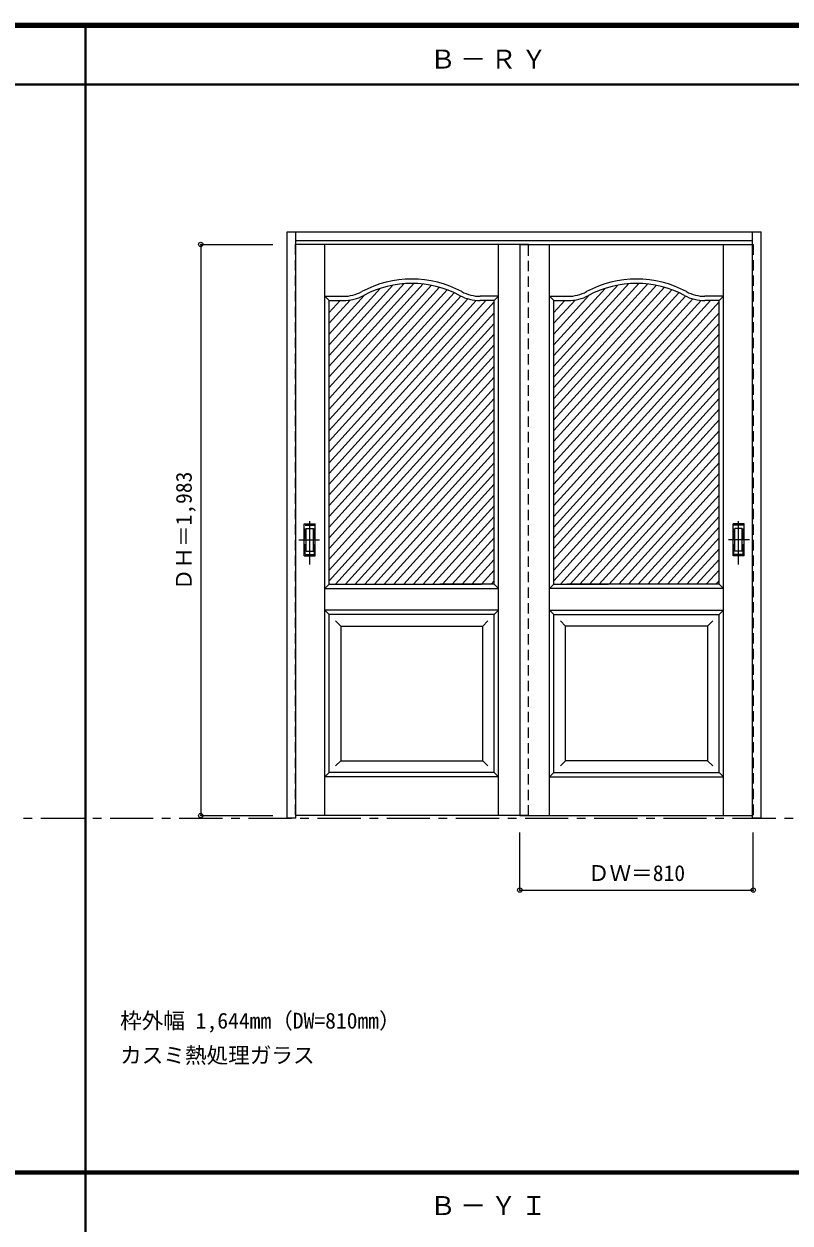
# Model space of a CAD drawing. Units: millimetres, scale not verified. Extents: x -6000 to 5700, y -4307 to 4260.
# Drawn here: x -2909 to -250, y 12 to 4175 of the extents above; entities that cross this region are included whole.
import ezdxf
from ezdxf.enums import TextEntityAlignment as Align

# ---------------------------------------------------------------- set-up
doc = ezdxf.new("R2010")
doc.units = ezdxf.units.MM
doc.header["$LTSCALE"] = 30
doc.header["$PDMODE"] = 32
doc.header["$PDSIZE"] = 15
doc.linetypes.add('CHAIN1', pattern=[8, 5, -1, 1, -1])
doc.linetypes.add('DASHED1', pattern=[1.8, 1.2, -0.6])
for name, color, linetype, lineweight in [('0-1_通り芯', 7, 'CHAIN1', 18), ('0-2_扉', 7, 'Continuous', 18), ('0-4_枠', 3, 'Continuous', 25), ('0-6_引手', 7, 'Continuous', 18), ('0-B_寸法', 4, 'Continuous', 9), ('0-C_ハッチ', 4, 'Continuous', 9), ('F-1_枠', 6, 'Continuous', 40)]:
    doc.layers.add(name, color=color, linetype=linetype, lineweight=lineweight)
doc.layers.add('0-A_文字', color=7, linetype='Continuous')
doc.styles.add('ＭＳ ゴシック', font='')
doc.styles.get('ＭＳ ゴシック').set_extended_font_data('MS Gothic')

msp = doc.modelspace()

# ---------------------------------------------------------------- linework, layer by layer
at = {"layer": '0-1_通り芯'}
msp.add_line((-5490, 1418), (5690, 1418), dxfattribs=at)
at = {"layer": '0-2_扉', "color": 4, "linetype": 'DASHED1', "lineweight": 9}
for p, q in [((-1968, 3409.5), (-1968, 1426.5)), ((-1965, 3409.5), (-1968, 3409.5)), ((-1188, 3409.5), (-1188, 3405.5)), ((-1158, 1426.5), (-1158, 3409.5)), ((-1158, 3409.5), (-1158, 3405.5)), ((-381, 3409.5), (-378, 3409.5)), ((-1968, 1426.5), (-1965, 1426.5))]:
    msp.add_line(p, q, dxfattribs=at)
at = {"layer": '0-2_扉'}
for p, q in [((-1158, 3409.5), (-1965, 3409.5)), ((-1864.5, 1426.5), (-1864.5, 3409.5)), ((-1261.5, 1426.5), (-1261.5, 3409.5)), ((-1188, 3409.5), (-1188, 1426.5)), ((-1188, 3409.5), (-381, 3409.5)), ((-1084.5, 1426.5), (-1084.5, 3409.5)), ((-481.5, 1426.5), (-481.5, 3409.5)), ((-1849.5, 3214.5), (-1864.5, 3229.5)), ((-1864.5, 3229.5), (-1800.49, 3229.5)), ((-1849.5, 2229.5), (-1849.5, 3214.5)), ((-1849.5, 3214.5), (-1800.49, 3214.5)), ((-1261.5, 3229.5), (-1325.51, 3229.5)), ((-1276.5, 3214.5), (-1325.51, 3214.5)), ((-1276.5, 3214.5), (-1261.5, 3229.5)), ((-1276.5, 2360.74), (-1276.5, 3214.5)), ((-1069.5, 3214.5), (-1084.5, 3229.5)), ((-1084.5, 3229.5), (-1020.49, 3229.5)), ((-1069.5, 2360.74), (-1069.5, 3214.5)), ((-1069.5, 3214.5), (-1020.49, 3214.5)), ((-481.5, 3229.5), (-545.51, 3229.5)), ((-496.5, 3214.5), (-545.51, 3214.5)), ((-496.5, 3214.5), (-481.5, 3229.5)), ((-496.5, 2229.5), (-496.5, 3214.5)), ((-1276.69, 3091.5), (-1276.5, 3091.5)), ((-1069.31, 3091.5), (-1069.5, 3091.5)), ((-1276.5, 2229.5), (-1276.5, 2371.55)), ((-1069.5, 2229.5), (-1069.5, 2371.55)), ((-1849.5, 2229.5), (-1864.5, 2214.5)), ((-1864.5, 2214.5), (-1261.5, 2214.5)), ((-1849.5, 2229.5), (-1321.5, 2229.5)), ((-1276.5, 2229.5), (-1465.5, 2229.5)), ((-1261.5, 2214.5), (-1276.5, 2229.5)), ((-1084.5, 2214.5), (-1069.5, 2229.5)), ((-481.5, 2214.5), (-1084.5, 2214.5)), ((-1069.5, 2229.5), (-880.5, 2229.5)), ((-496.5, 2229.5), (-1024.5, 2229.5)), ((-496.5, 2229.5), (-481.5, 2214.5)), ((-1849.5, 2124.5), (-1864.5, 2139.5)), ((-1261.5, 2139.5), (-1864.5, 2139.5)), ((-1849.5, 1576.5), (-1849.5, 2124.5)), ((-1276.5, 2124.5), (-1849.5, 2124.5)), ((-1261.5, 2139.5), (-1276.5, 2124.5)), ((-1276.5, 1576.5), (-1276.5, 2124.5)), ((-1084.5, 2139.5), (-1069.5, 2124.5)), ((-1084.5, 2139.5), (-481.5, 2139.5)), ((-1069.5, 1576.5), (-1069.5, 2124.5)), ((-1069.5, 2124.5), (-496.5, 2124.5)), ((-496.5, 2124.5), (-481.5, 2139.5)), ((-496.5, 1576.5), (-496.5, 2124.5)), ((-1809.5, 2084.5), (-1827.18, 2102.18)), ((-1809.5, 2084.5), (-1809.5, 1616.5)), ((-1809.5, 2084.5), (-1316.5, 2084.5)), ((-1316.54, 2084.5), (-1298.86, 2102.18)), ((-1316.5, 1616.5), (-1316.5, 2084.5)), ((-1029.46, 2084.5), (-1047.14, 2102.18)), ((-1029.5, 1616.5), (-1029.5, 2084.5)), ((-536.5, 2084.5), (-1029.5, 2084.5)), ((-536.5, 2084.5), (-518.82, 2102.18)), ((-536.5, 2084.5), (-536.5, 1616.5)), ((-1809.5, 1616.5), (-1827.18, 1598.82)), ((-1809.5, 1616.5), (-1316.5, 1616.5)), ((-1316.5, 1616.5), (-1316.5, 1617.93)), ((-1316.5, 1616.5), (-1298.82, 1598.82)), ((-1029.5, 1616.5), (-1047.18, 1598.82)), ((-1029.5, 1616.5), (-1029.5, 1617.93)), ((-536.5, 1616.5), (-1029.5, 1616.5)), ((-536.5, 1616.5), (-518.82, 1598.82)), ((-1849.5, 1576.5), (-1864.5, 1561.5)), ((-1261.5, 1561.5), (-1864.5, 1561.5)), ((-1276.5, 1576.5), (-1849.5, 1576.5)), ((-1276.5, 1576.5), (-1261.5, 1561.5)), ((-1069.5, 1576.5), (-1084.5, 1561.5)), ((-1084.5, 1561.5), (-481.5, 1561.5)), ((-1069.5, 1576.5), (-496.5, 1576.5)), ((-496.5, 1576.5), (-481.5, 1561.5)), ((-1158, 1426.5), (-1965, 1426.5)), ((-1188, 1426.5), (-381, 1426.5))]:
    msp.add_line(p, q, dxfattribs=at)
at = {"layer": '0-2_扉', "color": 4, "linetype": 'DASHED1', "lineweight": 9}
msp.add_lwpolyline([(-378, 3409.5), (-378, 1426.5), (-381, 1426.5)], dxfattribs=at)
at = {"layer": '0-2_扉'}
for centre, radius, start, end in [((-1563, 2924.5), 365, 61.6423, 118.3577), ((-783, 2924.5), 365, 61.6423, 118.3577), ((-1563, 2924.5), 350, 61.6423, 118.3577), ((-783, 2924.5), 350, 61.6423, 118.3577), ((-1800.49, 3364.5), 135, 270, 298.3577), ((-1800.49, 3364.5), 150, 270, 298.3577), ((-1325.51, 3364.5), 150, 241.6423, 270), ((-1325.51, 3364.5), 135, 241.6423, 270), ((-1020.49, 3364.5), 135, 270, 298.3577), ((-1020.49, 3364.5), 150, 270, 298.3577), ((-545.51, 3364.5), 150, 241.6423, 270), ((-545.51, 3364.5), 135, 241.6423, 270)]:
    msp.add_arc(centre, radius, start, end, dxfattribs=at)
at = {"layer": '0-4_枠'}
for p, q in [((-1995, 1418), (-1995, 3453)), ((-1995, 3453), (-351, 3453)), ((-1965, 1418), (-1965, 3453)), ((-1965, 3423), (-381, 3423)), ((-381, 1427.04), (-381, 3453)), ((-351, 1418), (-351, 3453)), ((-1965, 1418), (-1995, 1418)), ((-381, 1426.7), (-381, 1427.04))]:
    msp.add_line(p, q, dxfattribs=at)
msp.add_lwpolyline([(-351, 1418), (-381, 1418), (-381, 1426.7)], dxfattribs=at)
at = {"layer": '0-6_引手', "linetype": 'CHAIN1'}
for p, q in [((-1917, 2298.77), (-1917, 2469.62)), ((-429, 2298.77), (-429, 2469.62)), ((-1955.07, 2384), (-1882.56, 2384)), ((-390.93, 2384), (-463.44, 2384))]:
    msp.add_line(p, q, dxfattribs=at)
at = {"layer": '0-6_引手'}
for p, q in [((-1936, 2439), (-1898, 2439)), ((-1936, 2329), (-1936, 2439)), ((-1929.5, 2423), (-1904.5, 2423)), ((-1929.5, 2345), (-1929.5, 2423)), ((-1904.5, 2345), (-1904.5, 2423)), ((-1898, 2329), (-1898, 2439)), ((-410, 2439), (-448, 2439)), ((-448, 2329), (-448, 2439)), ((-416.5, 2423), (-441.5, 2423)), ((-441.5, 2345), (-441.5, 2423)), ((-416.5, 2345), (-416.5, 2423)), ((-410, 2329), (-410, 2439)), ((-1929.5, 2345), (-1904.5, 2345)), ((-416.5, 2345), (-441.5, 2345)), ((-1936, 2329), (-1898, 2329)), ((-410, 2329), (-448, 2329))]:
    msp.add_line(p, q, dxfattribs=at)
at = {"layer": '0-6_引手', "linetype": 'DASHED1'}
for p, q in [((-1901, 2333), (-1901, 2435)), ((-445, 2333), (-445, 2435)), ((-1933, 2333), (-1901, 2333)), ((-413, 2333), (-445, 2333))]:
    msp.add_line(p, q, dxfattribs=at)
for points in [[(-1933, 2333), (-1933, 2435), (-1901, 2435)], [(-413, 2333), (-413, 2435), (-445, 2435)]]:
    msp.add_lwpolyline(points, dxfattribs=at)
at = {"layer": '0-B_寸法'}
for p, q in [((-2295, 3409.5), (-2045, 3409.5)), ((-2295, 3409.5), (-2295, 1426.5)), ((-2295, 1426.5), (-2045, 1426.5)), ((-1188, 1168), (-1188, 1368)), ((-378, 1168), (-378, 1368)), ((-1188, 1168), (-378, 1168))]:
    msp.add_line(p, q, dxfattribs=at)
at = {"layer": '0-B_寸法', "color": 7}
for p in [(-2295, 3409.5), (-2295, 1426.5), (-1188, 1168), (-378, 1168)]:
    msp.add_point(p, dxfattribs=at)
at = {"layer": '0-C_ハッチ'}
for p, q in [((-1555.29, 3274.42), (-1849.5, 2949.56)), ((-1589.88, 3273.47), (-1849.5, 2986.8)), ((-1523.51, 3272.27), (-1849.5, 2912.32)), ((-1628.22, 3268.37), (-1849.5, 3024.05)), ((-1493.98, 3267.63), (-1849.5, 2875.08)), ((-1466.35, 3260.89), (-1849.5, 2837.83)), ((-1672.23, 3257.02), (-1849.5, 3061.29)), ((-1440.39, 3252.32), (-1849.5, 2800.59)), ((-775.29, 3274.42), (-1069.5, 2949.56)), ((-809.88, 3273.47), (-1069.5, 2986.8)), ((-743.51, 3272.27), (-1069.5, 2912.32)), ((-848.22, 3268.37), (-1069.5, 3024.05)), ((-713.98, 3267.63), (-1069.5, 2875.08)), ((-686.35, 3260.89), (-1069.5, 2837.83)), ((-892.23, 3257.02), (-1069.5, 3061.29)), ((-660.39, 3252.32), (-1069.5, 2800.59)), ((-1415.92, 3242.1), (-1849.5, 2763.35)), ((-1728.65, 3231.97), (-1849.5, 3098.53)), ((-1392.76, 3230.42), (-1849.5, 2726.11)), ((-1367.91, 3220.62), (-1849.5, 2688.86)), ((-1776.44, 3216.44), (-1849.5, 3135.77)), ((-1339.16, 3215.12), (-1849.5, 2651.62)), ((-1811.93, 3214.5), (-1849.5, 3173.01)), ((-1305.99, 3214.5), (-1849.5, 2614.38)), ((-1276.5, 3209.82), (-1849.5, 2577.14)), ((-635.92, 3242.1), (-1069.5, 2763.35)), ((-948.65, 3231.97), (-1069.5, 3098.53)), ((-612.76, 3230.42), (-1069.5, 2726.11)), ((-587.91, 3220.62), (-1069.5, 2688.86)), ((-996.44, 3216.44), (-1069.5, 3135.77)), ((-559.16, 3215.12), (-1069.5, 2651.62)), ((-1031.93, 3214.5), (-1069.5, 3173.01)), ((-525.99, 3214.5), (-1069.5, 2614.38)), ((-496.5, 3209.82), (-1069.5, 2577.14)), ((-1276.5, 3172.58), (-1849.5, 2539.9)), ((-496.5, 3172.58), (-1069.5, 2539.9)), ((-1276.5, 3135.34), (-1849.5, 2502.65)), ((-496.5, 3135.34), (-1069.5, 2502.65)), ((-1276.5, 3098.1), (-1849.5, 2465.41)), ((-496.5, 3098.1), (-1069.5, 2465.41)), ((-1276.5, 3060.86), (-1849.5, 2428.17)), ((-496.5, 3060.86), (-1069.5, 2428.17)), ((-1276.5, 3023.61), (-1849.5, 2390.93)), ((-496.5, 3023.61), (-1069.5, 2390.93)), ((-1276.5, 2986.37), (-1849.5, 2353.68)), ((-496.5, 2986.37), (-1069.5, 2353.68)), ((-1276.5, 2949.13), (-1849.5, 2316.44)), ((-496.5, 2949.13), (-1069.5, 2316.44)), ((-1276.5, 2911.89), (-1849.5, 2279.2)), ((-1276.5, 2874.64), (-1849.5, 2241.96)), ((-496.5, 2911.89), (-1069.5, 2279.2)), ((-496.5, 2874.64), (-1069.5, 2241.96)), ((-1276.5, 2837.4), (-1827.05, 2229.5)), ((-496.5, 2837.4), (-1047.05, 2229.5)), ((-1276.5, 2800.16), (-1793.32, 2229.5)), ((-496.5, 2800.16), (-1013.32, 2229.5)), ((-1276.5, 2762.92), (-1759.59, 2229.5)), ((-496.5, 2762.92), (-979.59, 2229.5)), ((-1276.5, 2725.67), (-1725.86, 2229.5)), ((-496.5, 2725.67), (-945.86, 2229.5)), ((-1276.5, 2688.43), (-1692.13, 2229.5)), ((-496.5, 2688.43), (-912.13, 2229.5)), ((-1276.5, 2651.19), (-1658.41, 2229.5)), ((-496.5, 2651.19), (-878.41, 2229.5)), ((-1276.5, 2613.95), (-1624.68, 2229.5)), ((-496.5, 2613.95), (-844.68, 2229.5)), ((-1276.5, 2576.71), (-1590.95, 2229.5)), ((-1276.5, 2539.46), (-1557.22, 2229.5)), ((-496.5, 2576.71), (-810.95, 2229.5)), ((-496.5, 2539.46), (-777.22, 2229.5)), ((-1276.5, 2502.22), (-1523.49, 2229.5)), ((-496.5, 2502.22), (-743.49, 2229.5)), ((-1276.5, 2464.98), (-1489.76, 2229.5)), ((-496.5, 2464.98), (-709.76, 2229.5)), ((-1276.5, 2427.74), (-1456.03, 2229.5)), ((-496.5, 2427.74), (-676.03, 2229.5)), ((-1276.5, 2390.49), (-1422.3, 2229.5)), ((-496.5, 2390.49), (-642.3, 2229.5)), ((-1276.5, 2353.25), (-1388.57, 2229.5)), ((-496.5, 2353.25), (-608.57, 2229.5)), ((-1276.5, 2316.01), (-1354.85, 2229.5)), ((-496.5, 2316.01), (-574.85, 2229.5)), ((-1276.5, 2278.77), (-1321.12, 2229.5)), ((-496.5, 2278.77), (-541.12, 2229.5)), ((-1276.5, 2241.52), (-1287.39, 2229.5)), ((-496.5, 2241.52), (-507.39, 2229.5))]:
    msp.add_line(p, q, dxfattribs=at)
at = {"layer": 'F-1_枠'}
for p, q in [((-6000, 4175), (5700, 4175)), ((-6000, 4170), (5700, 4170)), ((-6000, 4165), (5700, 4165)), ((-2695, -3790), (-2695, 4175)), ((-6000, 3965), (5700, 3965)), ((-6000, 190.5), (5700, 190.5)), ((-6000, 187.5), (5700, 187.5)), ((-6000, 184.5), (5700, 184.5))]:
    msp.add_line(p, q, dxfattribs=at)

# ---------------------------------------------------------------- texts
at = {"layer": '0-A_文字', "style": 'ＭＳ ゴシック'}
for s, p in [('枠外幅 1,644mm（DW=810mm）', (-2575, 670.5)), ('カスミ熱処理ガラス', (-2575, 550.5))]:
    msp.add_text(s, height=54.99, dxfattribs=at).set_placement(p, align=Align.BOTTOM_LEFT)
at = {"layer": '0-A_文字', "char_height": 65.98, "attachment_point": 7, "style": 'ＭＳ ゴシック'}
for s, insert in [('\\T1.17;Ｂ－ＲＹ', (-1500, 4020)), ('\\T1.17;Ｂ－ＹＩ', (-1500, 39.5))]:
    msp.add_mtext(s, dxfattribs=dict(at, insert=insert))
at = {"layer": '0-B_寸法', "color": 7, "style": 'ＭＳ ゴシック'}
msp.add_text('ＤＨ＝1,983', height=54.99, rotation=90, dxfattribs=at).set_placement((-2310, 2208.75), align=Align.BOTTOM_LEFT)
msp.add_text('ＤＷ＝810', height=54.99, dxfattribs=at).set_placement((-951.75, 1183), align=Align.BOTTOM_LEFT)

doc.saveas('drawing.dxf')
